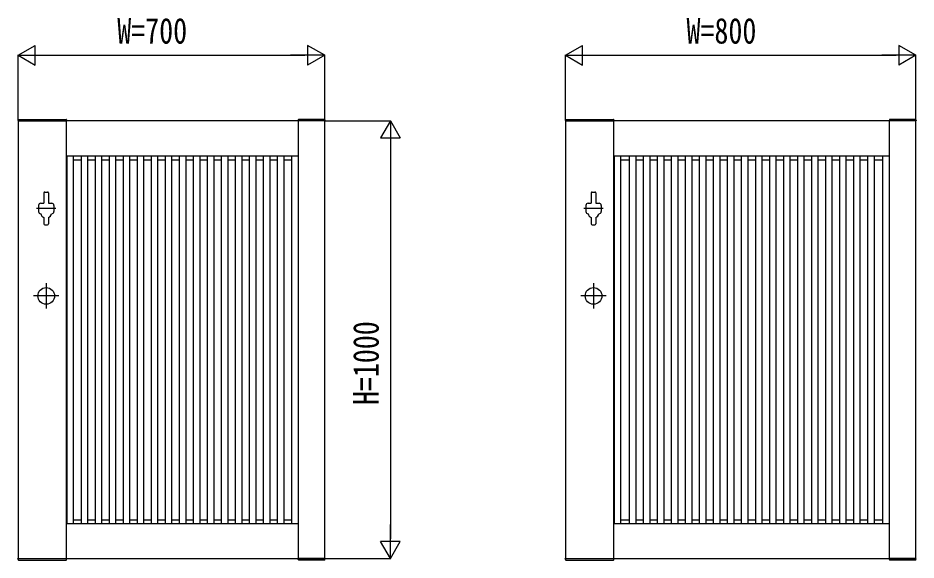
# Model space of a CAD drawing. Units: millimetres, scale not verified. Extents: x -8410 to 8410, y -5940 to 5940.
# Drawn here: x -344 to 1707, y -1461 to -222 of the extents above; entities that cross this region are included whole.
import ezdxf
from ezdxf.enums import TextEntityAlignment as Align

# ---------------------------------------------------------------- set-up
doc = ezdxf.new("R2010")
doc.units = ezdxf.units.MM
doc.header["$LTSCALE"] = 30
for name, color, linetype in [('0-2_YKK_11', 7, 'Continuous'), ('0-3_YKK_A1', 4, 'Continuous'), ('0-4_YKK_D', 6, 'Continuous')]:
    doc.layers.add(name, color=color, linetype=linetype)
doc.styles.add('ＭＳ ゴシック', font='')
doc.styles.get('ＭＳ ゴシック').set_extended_font_data('MS Gothic')

msp = doc.modelspace()

# ---------------------------------------------------------------- linework, layer by layer
at = {"layer": '0-2_YKK_11'}
for p, q in [((-233.2, -1457.49), (-233.2, -457.49)), ((296.8, -1457.49), (296.8, -457.49)), ((1016.8, -1457.49), (1016.8, -457.49)), ((1646.8, -1457.49), (1646.8, -457.49)), ((-233.2, -537.49), (296.8, -537.49)), ((1016.8, -537.49), (1646.8, -537.49)), ((-233.2, -1377.49), (296.8, -1377.49)), ((1016.8, -1377.49), (1646.8, -1377.49))]:
    msp.add_line(p, q, dxfattribs=at)
for points in [[(-343.2, -457.49), (-343.2, -1457.49), (356.8, -1457.49), (356.8, -457.49)], [(906.8, -457.49), (906.8, -1457.49), (1706.8, -1457.49), (1706.8, -457.49)]]:
    msp.add_lwpolyline(points, close=True, dxfattribs=at)
at = {"layer": '0-3_YKK_A1'}
for p, q in [((-343.57, -454.94), (-343.7, -457.49)), ((-343.7, -457.49), (-232.7, -457.49)), ((-342.57, -453.99), (-233.83, -453.99)), ((-232.83, -454.94), (-232.7, -457.49)), ((296.43, -454.94), (296.3, -457.49)), ((357.3, -457.49), (296.3, -457.49)), ((356.17, -453.99), (297.43, -453.99)), ((357.17, -454.94), (357.3, -457.49)), ((906.43, -454.94), (906.3, -457.49)), ((906.3, -457.49), (1017.3, -457.49)), ((907.43, -453.99), (1016.17, -453.99)), ((1017.17, -454.94), (1017.3, -457.49)), ((1646.43, -454.94), (1646.3, -457.49)), ((1707.3, -457.49), (1646.3, -457.49)), ((1706.17, -453.99), (1647.43, -453.99)), ((1707.17, -454.94), (1707.3, -457.49)), ((-233.2, -546.59), (-232.4, -546.59)), ((-232.4, -537.49), (-232.4, -1377.49)), ((-217.4, -537.49), (-217.4, -1377.49)), ((-217.4, -546.59), (-199.7, -546.59)), ((-199.7, -537.49), (-199.7, -1377.49)), ((-184.7, -537.49), (-184.7, -1377.49)), ((-184.7, -546.59), (-167.7, -546.59)), ((-167.7, -537.49), (-167.7, -1377.49)), ((-152.7, -537.49), (-152.7, -1377.49)), ((-152.7, -546.59), (-135.7, -546.59)), ((-135.7, -537.49), (-135.7, -1377.49)), ((-120.7, -537.49), (-120.7, -1377.49)), ((-120.7, -546.59), (-103.7, -546.59)), ((-103.7, -537.49), (-103.7, -1377.49)), ((-88.7, -537.49), (-88.7, -1377.49)), ((-88.7, -546.59), (-71.7, -546.59)), ((-71.7, -537.49), (-71.7, -1377.49)), ((-56.7, -537.49), (-56.7, -1377.49)), ((-56.7, -546.59), (-39.7, -546.59)), ((-39.7, -537.49), (-39.7, -1377.49)), ((-24.7, -537.49), (-24.7, -1377.49)), ((-24.7, -546.59), (-7.7, -546.59)), ((-7.7, -537.49), (-7.7, -1377.49)), ((7.3, -537.49), (7.3, -1377.49)), ((7.3, -546.59), (24.3, -546.59)), ((24.3, -537.49), (24.3, -1377.49)), ((39.3, -537.49), (39.3, -1377.49)), ((39.3, -546.59), (56.3, -546.59)), ((56.3, -537.49), (56.3, -1377.49)), ((71.3, -537.49), (71.3, -1377.49)), ((71.3, -546.59), (88.3, -546.59)), ((88.3, -537.49), (88.3, -1377.49)), ((103.3, -537.49), (103.3, -1377.49)), ((103.3, -546.59), (120.3, -546.59)), ((120.3, -537.49), (120.3, -1377.49)), ((135.3, -537.49), (135.3, -1377.49)), ((135.3, -546.59), (152.3, -546.59)), ((152.3, -537.49), (152.3, -1377.49)), ((167.3, -537.49), (167.3, -1377.49)), ((167.3, -546.59), (184.3, -546.59)), ((184.3, -537.49), (184.3, -1377.49)), ((199.3, -537.49), (199.3, -1377.49)), ((199.3, -546.59), (216.3, -546.59)), ((216.3, -537.49), (216.3, -1377.49)), ((231.3, -537.49), (231.3, -1377.49)), ((231.3, -546.59), (248.3, -546.59)), ((248.3, -537.49), (248.3, -1377.49)), ((263.3, -537.49), (263.3, -1377.49)), ((263.3, -546.59), (281, -546.59)), ((281, -537.49), (281, -1377.49)), ((296, -537.49), (296, -1377.49)), ((296, -546.59), (296.8, -546.59)), ((1016.8, -546.59), (1017.6, -546.59)), ((1017.6, -537.49), (1017.6, -1377.49)), ((1032.6, -537.49), (1032.6, -1377.49)), ((1032.6, -546.59), (1052.3, -546.59)), ((1052.3, -537.49), (1052.3, -1377.49)), ((1067.3, -537.49), (1067.3, -1377.49)), ((1067.3, -546.59), (1084.3, -546.59)), ((1084.3, -537.49), (1084.3, -1377.49)), ((1099.3, -537.49), (1099.3, -1377.49)), ((1099.3, -546.59), (1116.3, -546.59)), ((1116.3, -537.49), (1116.3, -1377.49)), ((1131.3, -537.49), (1131.3, -1377.49)), ((1131.3, -546.59), (1148.3, -546.59)), ((1148.3, -537.49), (1148.3, -1377.49)), ((1163.3, -537.49), (1163.3, -1377.49)), ((1163.3, -546.59), (1180.3, -546.59)), ((1180.3, -537.49), (1180.3, -1377.49)), ((1195.3, -537.49), (1195.3, -1377.49)), ((1195.3, -546.59), (1212.3, -546.59)), ((1212.3, -537.49), (1212.3, -1377.49)), ((1227.3, -537.49), (1227.3, -1377.49)), ((1227.3, -546.59), (1244.3, -546.59)), ((1244.3, -537.49), (1244.3, -1377.49)), ((1259.3, -537.49), (1259.3, -1377.49)), ((1259.3, -546.59), (1276.3, -546.59)), ((1276.3, -537.49), (1276.3, -1377.49)), ((1291.3, -537.49), (1291.3, -1377.49)), ((1291.3, -546.59), (1308.3, -546.59)), ((1308.3, -537.49), (1308.3, -1377.49)), ((1323.3, -537.49), (1323.3, -1377.49)), ((1323.3, -546.59), (1340.3, -546.59)), ((1340.3, -537.49), (1340.3, -1377.49)), ((1355.3, -537.49), (1355.3, -1377.49)), ((1355.3, -546.59), (1372.3, -546.59)), ((1372.3, -537.49), (1372.3, -1377.49)), ((1387.3, -537.49), (1387.3, -1377.49)), ((1387.3, -546.59), (1404.3, -546.59)), ((1404.3, -537.49), (1404.3, -1377.49)), ((1419.3, -537.49), (1419.3, -1377.49)), ((1419.3, -546.59), (1436.3, -546.59)), ((1436.3, -537.49), (1436.3, -1377.49)), ((1451.3, -537.49), (1451.3, -1377.49)), ((1451.3, -546.59), (1468.3, -546.59)), ((1468.3, -537.49), (1468.3, -1377.49)), ((1483.3, -537.49), (1483.3, -1377.49)), ((1483.3, -546.59), (1500.3, -546.59)), ((1500.3, -537.49), (1500.3, -1377.49)), ((1515.3, -537.49), (1515.3, -1377.49)), ((1515.3, -546.59), (1532.3, -546.59)), ((1532.3, -537.49), (1532.3, -1377.49)), ((1547.3, -537.49), (1547.3, -1377.49)), ((1547.3, -546.59), (1564.3, -546.59)), ((1564.3, -537.49), (1564.3, -1377.49)), ((1579.3, -537.49), (1579.3, -1377.49)), ((1579.3, -546.59), (1596.3, -546.59)), ((1596.3, -537.49), (1596.3, -1377.49)), ((1611.3, -537.49), (1611.3, -1377.49)), ((1611.3, -546.59), (1631, -546.59)), ((1631, -537.49), (1631, -1377.49)), ((1646, -537.49), (1646, -1377.49)), ((1646, -546.59), (1646.8, -546.59)), ((-284.45, -621.99), (-284.45, -645.49)), ((-282.45, -619.99), (-275.95, -619.99)), ((-273.95, -621.99), (-273.95, -645.49)), ((965.55, -621.99), (965.55, -645.49)), ((967.55, -619.99), (974.05, -619.99)), ((976.05, -621.99), (976.05, -645.49)), ((-296.7, -650.49), (-296.7, -664.49)), ((-291.7, -645.49), (-284.45, -645.49)), ((-273.95, -645.49), (-266.7, -645.49)), ((-261.7, -650.49), (-261.7, -664.49)), ((953.3, -650.49), (953.3, -664.49)), ((958.3, -645.49), (965.55, -645.49)), ((976.05, -645.49), (983.3, -645.49)), ((988.3, -650.49), (988.3, -664.49)), ((-257.2, -657.49), (-301.2, -657.49)), ((992.8, -657.49), (948.8, -657.49)), ((-284.45, -678.33), (-284.45, -692.99)), ((-282.45, -694.99), (-275.95, -694.99)), ((-273.95, -678.33), (-273.95, -692.99)), ((965.55, -678.33), (965.55, -692.99)), ((967.55, -694.99), (974.05, -694.99)), ((976.05, -678.33), (976.05, -692.99)), ((-279.2, -828.49), (-279.2, -886.49)), ((970.8, -828.49), (970.8, -886.49)), ((-250.2, -857.49), (-308.2, -857.49)), ((999.8, -857.49), (941.8, -857.49)), ((-233.2, -1368.99), (-232.4, -1368.99)), ((-217.4, -1368.99), (-199.7, -1368.99)), ((-184.7, -1368.99), (-167.7, -1368.99)), ((-152.7, -1368.99), (-135.7, -1368.99)), ((-120.7, -1368.99), (-103.7, -1368.99)), ((-88.7, -1368.99), (-71.7, -1368.99)), ((-56.7, -1368.99), (-39.7, -1368.99)), ((-24.7, -1368.99), (-7.7, -1368.99)), ((7.3, -1368.99), (24.3, -1368.99)), ((39.3, -1368.99), (56.3, -1368.99)), ((71.3, -1368.99), (88.3, -1368.99)), ((103.3, -1368.99), (120.3, -1368.99)), ((135.3, -1368.99), (152.3, -1368.99)), ((167.3, -1368.99), (184.3, -1368.99)), ((199.3, -1368.99), (216.3, -1368.99)), ((231.3, -1368.99), (248.3, -1368.99)), ((263.3, -1368.99), (281, -1368.99)), ((296, -1368.99), (296.8, -1368.99)), ((1016.8, -1368.99), (1017.6, -1368.99)), ((1032.6, -1368.99), (1052.3, -1368.99)), ((1067.3, -1368.99), (1084.3, -1368.99)), ((1099.3, -1368.99), (1116.3, -1368.99)), ((1131.3, -1368.99), (1148.3, -1368.99)), ((1163.3, -1368.99), (1180.3, -1368.99)), ((1195.3, -1368.99), (1212.3, -1368.99)), ((1227.3, -1368.99), (1244.3, -1368.99)), ((1259.3, -1368.99), (1276.3, -1368.99)), ((1291.3, -1368.99), (1308.3, -1368.99)), ((1323.3, -1368.99), (1340.3, -1368.99)), ((1355.3, -1368.99), (1372.3, -1368.99)), ((1387.3, -1368.99), (1404.3, -1368.99)), ((1419.3, -1368.99), (1436.3, -1368.99)), ((1451.3, -1368.99), (1468.3, -1368.99)), ((1483.3, -1368.99), (1500.3, -1368.99)), ((1515.3, -1368.99), (1532.3, -1368.99)), ((1547.3, -1368.99), (1564.3, -1368.99)), ((1579.3, -1368.99), (1596.3, -1368.99)), ((1611.3, -1368.99), (1631, -1368.99)), ((1646, -1368.99), (1646.8, -1368.99)), ((-343.7, -1457.49), (-232.7, -1457.49)), ((-343.57, -1460.04), (-343.7, -1457.49)), ((-342.57, -1460.99), (-233.83, -1460.99)), ((-232.83, -1460.04), (-232.7, -1457.49)), ((357.3, -1457.49), (296.3, -1457.49)), ((296.43, -1460.04), (296.3, -1457.49)), ((356.17, -1460.99), (297.43, -1460.99)), ((357.17, -1460.04), (357.3, -1457.49)), ((906.3, -1457.49), (1017.3, -1457.49)), ((906.43, -1460.04), (906.3, -1457.49)), ((907.43, -1460.99), (1016.17, -1460.99)), ((1017.17, -1460.04), (1017.3, -1457.49)), ((1707.3, -1457.49), (1646.3, -1457.49)), ((1646.43, -1460.04), (1646.3, -1457.49)), ((1706.17, -1460.99), (1647.43, -1460.99)), ((1707.17, -1460.04), (1707.3, -1457.49))]:
    msp.add_line(p, q, dxfattribs=at)
for centre in [(-279.2, -857.49), (970.8, -857.49)]:
    msp.add_circle(centre, 19, dxfattribs=at)
for centre, radius, start, end in [((-342.57, -454.99), 1, 90, 177), ((-233.83, -454.99), 1, 3, 90), ((297.43, -454.99), 1, 90, 177), ((356.17, -454.99), 1, 3, 90), ((907.43, -454.99), 1, 90, 177), ((1016.17, -454.99), 1, 3, 90), ((1647.43, -454.99), 1, 90, 177), ((1706.17, -454.99), 1, 3, 90), ((-282.45, -621.99), 2, 90, 180), ((-275.95, -621.99), 2, 0, 90), ((967.55, -621.99), 2, 90, 180), ((974.05, -621.99), 2, 0, 90), ((-291.7, -650.49), 5, 90, 180), ((-266.7, -650.49), 5, 0, 90), ((958.3, -650.49), 5, 90, 180), ((983.3, -650.49), 5, 0, 90), ((-291.7, -664.49), 5, 180, 270), ((-279.2, -667.05), 12.5, 191.55262, 245.16541), ((-279.2, -666.99), 12.5, 294.83459, 348.44738), ((-279.2, -667.05), 12.5, 294.83459, 348.44738), ((-266.7, -664.49), 5, 270, 0), ((958.3, -664.49), 5, 180, 270), ((970.8, -667.05), 12.5, 191.55262, 245.16541), ((970.8, -666.99), 12.5, 294.83459, 348.44738), ((970.8, -667.05), 12.5, 294.83459, 348.44738), ((983.3, -664.49), 5, 270, 0), ((-282.45, -692.99), 2, 180, 270), ((-275.95, -692.99), 2, 270, 0), ((967.55, -692.99), 2, 180, 270), ((974.05, -692.99), 2, 270, 0), ((-342.57, -1459.99), 1, 183, 270), ((-233.83, -1459.99), 1, 270, 357), ((297.43, -1459.99), 1, 183, 270), ((356.17, -1459.99), 1, 270, 357), ((907.43, -1459.99), 1, 183, 270), ((1016.17, -1459.99), 1, 270, 357), ((1647.43, -1459.99), 1, 183, 270), ((1706.17, -1459.99), 1, 270, 357)]:
    msp.add_arc(centre, radius, start, end, dxfattribs=at)
at = {"layer": '0-4_YKK_D'}
for p, q in [((-343.2, -307.49), (-304.23, -284.99)), ((-304.23, -329.99), (-304.23, -284.99)), ((356.8, -307.49), (317.83, -284.99)), ((317.83, -284.99), (317.83, -329.99)), ((906.8, -307.49), (945.77, -284.99)), ((945.77, -329.99), (945.77, -284.99)), ((1706.8, -307.49), (1667.83, -284.99)), ((1667.83, -284.99), (1667.83, -329.99)), ((-343.2, -455.49), (-343.2, -306.49)), ((-343.2, -307.49), (-304.23, -329.99)), ((-343.2, -307.49), (-265.26, -307.49)), ((-298.2, -307.49), (311.8, -307.49)), ((356.8, -307.49), (278.86, -307.49)), ((356.8, -307.49), (317.83, -329.99)), ((356.8, -455.49), (356.8, -306.49)), ((906.8, -455.49), (906.8, -306.49)), ((906.8, -307.49), (945.77, -329.99)), ((906.8, -307.49), (984.74, -307.49)), ((951.8, -307.49), (1661.8, -307.49)), ((1706.8, -307.49), (1628.86, -307.49)), ((1706.8, -307.49), (1667.83, -329.99)), ((1706.8, -455.49), (1706.8, -306.49)), ((358.8, -457.49), (507.8, -457.49)), ((506.8, -457.49), (484.3, -496.46)), ((506.8, -457.49), (529.3, -496.46)), ((506.8, -457.49), (506.8, -535.43)), ((484.3, -496.46), (529.3, -496.46)), ((506.8, -502.49), (506.8, -1412.49)), ((506.8, -1457.49), (506.8, -1379.55)), ((506.8, -1457.49), (484.3, -1418.52)), ((529.3, -1418.52), (484.3, -1418.52)), ((506.8, -1457.49), (529.3, -1418.52)), ((358.8, -1457.49), (507.8, -1457.49))]:
    msp.add_line(p, q, dxfattribs=at)

# ---------------------------------------------------------------- texts
at = {"layer": '0-4_YKK_D', "style": 'ＭＳ ゴシック', "width": 0.8}
for s, p in [('W=700', (-116.93, -298.49)), ('W=800', (1183.07, -298.49))]:
    msp.add_text(s, height=58.65, dxfattribs=at).set_placement(p, align=Align.BOTTOM_LEFT)
msp.add_text('H=1000', height=58.65, rotation=90, dxfattribs=at).set_placement((497.8, -1106.82), align=Align.BOTTOM_LEFT)

doc.saveas('drawing.dxf')
